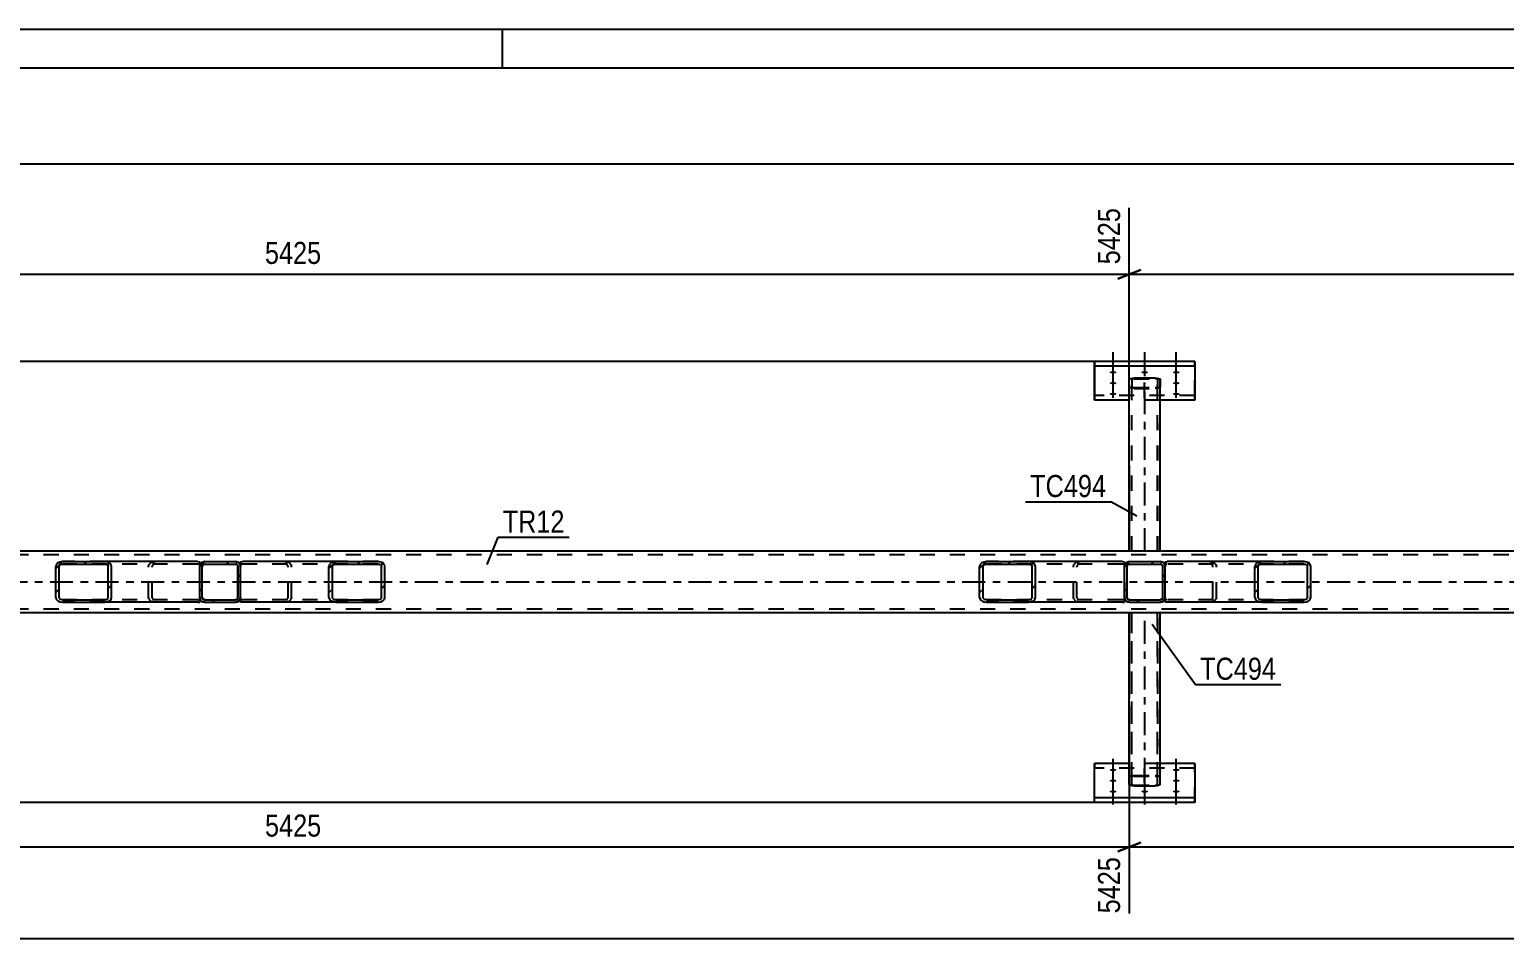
# Model space of a CAD drawing. Header units: millimetres. Extents: x -75 to 766, y -422 to 172.
# Drawn here: x 74.3 to 265.7, y 53.6 to 171.6 of the extents above; entities that cross this region are included whole.
import ezdxf

# ---------------------------------------------------------------- set-up
doc = ezdxf.new("R2010")
doc.units = ezdxf.units.MM
doc.linetypes.add('DXK_LINE_DOT2', pattern=[3.9198, 1.9599, -1.9599])
doc.linetypes.add('DXK_LINE_DOT3', pattern=[5.9187, 2.979, -0.9799, 0.9799, -0.9799])
doc.styles.add('Arial Narrow', font='ARIALN.TTF', dxfattribs={"height": 0.2})

# ---------------------------------------------------------------- blocks, each defined once
blk = doc.blocks.new('Unknown-386048478-15116')
at = {"color": 5, "linetype": 'Continuous'}
for p, q in [((765.64, 171.6), (-75.36, 171.6)), ((135.64, 166.6), (135.64, 171.6)), ((760.64, 166.6), (-70.36, 166.6))]:
    blk.add_line(p, q, dxfattribs=at)
blk = doc.blocks.new('Part-386048478-47677 - 47674')
at = {"linetype": 'Continuous'}
h = blk.add_hatch(dxfattribs=at)
h.set_pattern_fill('', scale=0.7, style=0, pattern_type=0)
h.set_pattern_definition([(45, (114.0165, 102.5532), (-1.57154, 1.57154), [])])
h.paths.add_polyline_path([(119.51, 102.55), (114.02, 102.55), (113.68, 102.5), (113.39, 102.37), (113.2, 102.16), (113.14, 101.91), (113.14, 97.91), (113.2, 97.67), (113.39, 97.46), (113.68, 97.32), (114.02, 97.27), (119.51, 97.27), (119.85, 97.32), (120.14, 97.46), (120.33, 97.67), (120.39, 97.91), (120.39, 101.91), (120.33, 102.16), (120.14, 102.37), (119.85, 102.5)])
h.paths.add_polyline_path([(119.82, 102.14), (119.92, 102.04), (119.95, 101.91), (119.95, 97.91), (119.92, 97.79), (119.82, 97.69), (119.68, 97.62), (119.51, 97.59), (114.02, 97.59), (113.85, 97.62), (113.71, 97.69), (113.61, 97.79), (113.58, 97.91), (113.58, 101.91), (113.61, 102.04), (113.71, 102.14), (113.85, 102.21), (114.02, 102.23), (119.51, 102.23), (119.68, 102.21)])
at = {"color": 2, "linetype": 'Continuous'}
for p, q in [((101.65, 102.52), (101.9, 102.55)), ((101.65, 102.5), (101.65, 102.52)), ((101.65, 102.37), (101.65, 102.5)), ((101.65, 102.37), (101.65, 102.17)), ((101.65, 102.16), (101.65, 102.37)), ((101.65, 102.17), (101.65, 102.14)), ((101.65, 102.16), (101.65, 101.98)), ((101.65, 102.14), (101.65, 102.04)), ((101.65, 102.04), (101.65, 101.98)), ((114.02, 102.55), (101.9, 102.55)), ((113.2, 102.16), (113.14, 101.91)), ((113.14, 97.91), (113.14, 101.91)), ((113.58, 101.91), (113.61, 102.04)), ((113.58, 97.91), (113.58, 101.91)), ((114.02, 102.55), (113.68, 102.5)), ((113.85, 102.21), (114.02, 102.23)), ((114.02, 102.55), (119.51, 102.55)), ((114.02, 102.23), (119.51, 102.23)), ((119.85, 102.5), (119.51, 102.55)), ((119.51, 102.23), (119.68, 102.21)), ((119.92, 102.04), (119.95, 101.91)), ((119.95, 97.91), (119.95, 101.91)), ((120.39, 101.91), (120.33, 102.16)), ((120.39, 97.91), (120.39, 101.91)), ((101.65, 97.67), (101.65, 97.85)), ((101.65, 97.79), (101.65, 97.84)), ((101.65, 97.79), (101.65, 97.69)), ((101.65, 97.69), (101.65, 97.66)), ((101.65, 97.46), (101.65, 97.67)), ((101.65, 97.46), (101.65, 97.66)), ((113.14, 97.91), (113.2, 97.67)), ((113.61, 97.79), (113.58, 97.91)), ((114.02, 97.59), (113.85, 97.62)), ((119.68, 97.62), (119.51, 97.59)), ((119.95, 97.91), (119.92, 97.79)), ((120.33, 97.67), (120.39, 97.91)), ((101.65, 97.32), (101.65, 97.46)), ((101.65, 97.31), (101.65, 97.32)), ((101.9, 97.27), (101.65, 97.31)), ((114.02, 97.27), (101.9, 97.27)), ((113.68, 97.32), (114.02, 97.27)), ((114.02, 97.59), (119.51, 97.59)), ((114.02, 97.27), (119.51, 97.27)), ((119.51, 97.27), (119.85, 97.32))]:
    blk.add_line(p, q, dxfattribs=at)
at = {"color": 7, "linetype": 'DXK_LINE_DOT2'}
for p, q in [((101.65, 102.52), (101.65, 102.37)), ((101.74, 102.21), (101.65, 102.17)), ((101.65, 101.98), (101.65, 101.91)), ((101.65, 101.98), (101.65, 101.91)), ((101.65, 97.91), (101.65, 101.91)), ((101.65, 97.91), (101.65, 101.91)), ((101.9, 102.23), (101.74, 102.21)), ((119.51, 102.23), (101.9, 102.23)), ((107.39, 102.55), (107.73, 102.5)), ((107.56, 102.21), (107.39, 102.23)), ((107.83, 101.91), (107.8, 102.04)), ((107.83, 97.91), (107.83, 101.91)), ((108.21, 102.16), (108.27, 101.91)), ((108.27, 97.91), (108.27, 101.91)), ((119.51, 102.55), (114.02, 102.55)), ((101.65, 97.84), (101.65, 97.91)), ((101.65, 97.85), (101.65, 97.91)), ((101.65, 97.66), (101.74, 97.62)), ((101.74, 97.62), (101.9, 97.59)), ((107.39, 97.59), (107.56, 97.62)), ((107.8, 97.79), (107.83, 97.91)), ((108.27, 97.91), (108.21, 97.67)), ((101.65, 97.31), (101.65, 97.46)), ((119.51, 97.59), (101.9, 97.59)), ((107.73, 97.32), (107.39, 97.27)), ((119.51, 97.27), (114.02, 97.27))]:
    blk.add_line(p, q, dxfattribs=at)
for centre, radius, start, end in [((107.46, 101.82), 0.401, 32.4104, 75.4453), ((107.53, 101.73), 0.802, 32.4104, 75.4453), ((107.46, 98.01), 0.401, 284.5547, 327.5896), ((107.53, 98.1), 0.802, 284.5547, 327.5896)]:
    blk.add_arc(centre, radius, start, end, dxfattribs=at)
at = {"color": 2, "linetype": 'Continuous'}
for centre, radius, start, end in [((113.88, 101.73), 0.803, 104.5326, 147.5549), ((113.95, 101.82), 0.401, 104.5326, 147.5549), ((119.58, 101.82), 0.401, 32.4451, 75.4674), ((119.65, 101.73), 0.803, 32.4451, 75.4674), ((113.88, 98.1), 0.803, 212.4451, 255.4674), ((113.95, 98.01), 0.401, 212.4451, 255.4674), ((119.58, 98.01), 0.401, 284.5326, 327.5549), ((119.65, 98.1), 0.803, 284.5326, 327.5549)]:
    blk.add_arc(centre, radius, start, end, dxfattribs=at)
blk = doc.blocks.new('Part-386048478-47675 - 47674')
at = {"linetype": 'Continuous'}
h = blk.add_hatch(dxfattribs=at)
h.set_pattern_fill('', scale=0.7, style=0, pattern_type=0)
h.set_pattern_definition([(45, (78.5707, 102.5532), (-1.57154, 1.57154), [])])
h.paths.add_polyline_path([(84.06, 102.55), (78.57, 102.55), (78.23, 102.5), (77.95, 102.37), (77.76, 102.16), (77.69, 101.91), (77.69, 97.91), (77.76, 97.67), (77.95, 97.46), (78.23, 97.32), (78.57, 97.27), (84.06, 97.27), (84.39, 97.32), (84.68, 97.46), (84.87, 97.67), (84.93, 97.91), (84.93, 101.91), (84.87, 102.16), (84.68, 102.37), (84.39, 102.5)])
h.paths.add_polyline_path([(84.37, 102.14), (84.46, 102.04), (84.49, 101.91), (84.49, 97.91), (84.46, 97.79), (84.37, 97.69), (84.22, 97.62), (84.06, 97.59), (78.57, 97.59), (78.4, 97.62), (78.26, 97.69), (78.17, 97.79), (78.13, 97.91), (78.13, 101.91), (78.17, 102.04), (78.26, 102.14), (78.4, 102.21), (78.57, 102.23), (84.06, 102.23), (84.22, 102.21)])
at = {"color": 2, "linetype": 'Continuous'}
for p, q in [((77.76, 102.16), (77.69, 101.91)), ((77.69, 97.91), (77.69, 101.91)), ((78.13, 101.91), (78.17, 102.04)), ((78.13, 97.91), (78.13, 101.91)), ((78.57, 102.55), (78.23, 102.5)), ((78.4, 102.21), (78.57, 102.23)), ((78.57, 102.55), (84.06, 102.55)), ((78.57, 102.23), (84.06, 102.23)), ((96.11, 102.55), (84.06, 102.55)), ((84.39, 102.5), (84.06, 102.55)), ((84.06, 102.23), (84.22, 102.21)), ((84.46, 102.04), (84.49, 101.91)), ((84.49, 97.91), (84.49, 101.91)), ((84.93, 101.91), (84.87, 102.16)), ((84.93, 97.91), (84.93, 101.91)), ((96.11, 102.55), (96.37, 102.52)), ((96.37, 102.52), (96.37, 102.5)), ((96.37, 102.5), (96.37, 102.37)), ((96.37, 102.37), (96.37, 102.16)), ((96.37, 102.16), (96.37, 101.91)), ((96.37, 97.91), (96.37, 101.91)), ((77.69, 97.91), (77.76, 97.67)), ((78.17, 97.79), (78.13, 97.91)), ((78.57, 97.59), (78.4, 97.62)), ((84.22, 97.62), (84.06, 97.59)), ((84.49, 97.91), (84.46, 97.79)), ((84.87, 97.67), (84.93, 97.91)), ((96.37, 97.91), (96.37, 97.67)), ((96.37, 97.67), (96.37, 97.46)), ((78.23, 97.32), (78.57, 97.27)), ((78.57, 97.59), (84.06, 97.59)), ((78.57, 97.27), (84.06, 97.27)), ((84.06, 97.27), (84.39, 97.32)), ((96.11, 97.27), (84.06, 97.27)), ((96.11, 97.27), (96.37, 97.31)), ((96.37, 97.46), (96.37, 97.32)), ((96.37, 97.32), (96.37, 97.31))]:
    blk.add_line(p, q, dxfattribs=at)
at = {"color": 7, "linetype": 'DXK_LINE_DOT2'}
for p, q in [((84.06, 102.55), (78.57, 102.55)), ((96.11, 102.23), (78.57, 102.23)), ((89.74, 101.91), (89.81, 102.16)), ((89.74, 97.91), (89.74, 101.91)), ((90.21, 102.04), (90.18, 101.91)), ((90.18, 97.91), (90.18, 101.91)), ((90.28, 102.5), (90.62, 102.55)), ((90.62, 102.23), (90.45, 102.21)), ((96.28, 102.21), (96.11, 102.23)), ((96.37, 102.17), (96.28, 102.21)), ((96.37, 102.52), (96.37, 102.17)), ((96.37, 102.16), (96.37, 102.17)), ((96.37, 102.14), (96.37, 102.16)), ((96.37, 102.04), (96.37, 102.14)), ((96.37, 101.91), (96.37, 102.04)), ((96.37, 97.91), (96.37, 101.91)), ((89.81, 97.67), (89.74, 97.91)), ((90.18, 97.91), (90.21, 97.79)), ((90.45, 97.62), (90.62, 97.59)), ((96.11, 97.59), (96.28, 97.62)), ((96.28, 97.62), (96.37, 97.66)), ((96.37, 97.79), (96.37, 97.91)), ((96.37, 97.69), (96.37, 97.79)), ((96.37, 97.66), (96.37, 97.69)), ((96.37, 97.31), (96.37, 97.66)), ((96.11, 97.59), (78.57, 97.59)), ((84.06, 97.27), (78.57, 97.27)), ((90.62, 97.27), (90.28, 97.32))]:
    blk.add_line(p, q, dxfattribs=at)
at = {"color": 2, "linetype": 'Continuous'}
for centre, radius, start, end in [((78.44, 101.73), 0.801, 104.5769, 147.6241), ((78.5, 101.82), 0.401, 104.5769, 147.6241), ((84.12, 101.82), 0.401, 32.3759, 75.4231), ((84.19, 101.73), 0.801, 32.3759, 75.4231), ((78.44, 98.1), 0.801, 212.3759, 255.4231), ((78.5, 98.01), 0.401, 212.3759, 255.4231), ((84.12, 98.01), 0.401, 284.5769, 327.6241), ((84.19, 98.1), 0.801, 284.5769, 327.6241)]:
    blk.add_arc(centre, radius, start, end, dxfattribs=at)
at = {"color": 7, "linetype": 'DXK_LINE_DOT2'}
for centre, radius, start, end in [((90.48, 101.73), 0.802, 104.5548, 147.5896), ((90.55, 101.82), 0.401, 104.5548, 147.5896), ((90.48, 98.1), 0.802, 212.4104, 255.4452), ((90.55, 98.01), 0.401, 212.4104, 255.4452)]:
    blk.add_arc(centre, radius, start, end, dxfattribs=at)
blk = doc.blocks.new('Part-386048478-47676 - 47674')
at = {"linetype": 'Continuous'}
h = blk.add_hatch(dxfattribs=at)
h.set_pattern_fill('', scale=0.7, style=0, pattern_type=0)
h.set_pattern_definition([(45, (198.4462, 102.5532), (-1.57154, 1.57154), [])])
h.paths.add_polyline_path([(203.93, 102.55), (198.45, 102.55), (198.11, 102.5), (197.83, 102.37), (197.64, 102.16), (197.57, 101.91), (197.57, 97.91), (197.64, 97.67), (197.83, 97.46), (198.11, 97.32), (198.45, 97.27), (203.93, 97.27), (204.27, 97.32), (204.55, 97.46), (204.74, 97.67), (204.81, 97.91), (204.81, 101.91), (204.74, 102.16), (204.55, 102.37), (204.27, 102.5)])
h.paths.add_polyline_path([(204.24, 102.14), (204.34, 102.04), (204.37, 101.91), (204.37, 97.91), (204.34, 97.79), (204.24, 97.69), (204.1, 97.62), (203.93, 97.59), (198.45, 97.59), (198.28, 97.62), (198.14, 97.69), (198.04, 97.79), (198.01, 97.91), (198.01, 101.91), (198.04, 102.04), (198.14, 102.14), (198.28, 102.21), (198.45, 102.23), (203.93, 102.23), (204.1, 102.21)])
at = {"color": 2, "linetype": 'Continuous'}
for p, q in [((197.64, 102.16), (197.57, 101.91)), ((197.57, 97.91), (197.57, 101.91)), ((198.01, 101.91), (198.04, 102.04)), ((198.01, 97.91), (198.01, 101.91)), ((198.45, 102.55), (198.11, 102.5)), ((198.28, 102.21), (198.45, 102.23)), ((198.45, 102.55), (203.93, 102.55)), ((198.45, 102.23), (203.93, 102.23)), ((216.11, 102.55), (203.93, 102.55)), ((204.27, 102.5), (203.93, 102.55)), ((203.93, 102.23), (204.1, 102.21)), ((204.34, 102.04), (204.37, 101.91)), ((204.37, 97.91), (204.37, 101.91)), ((204.81, 101.91), (204.74, 102.16)), ((204.81, 97.91), (204.81, 101.91)), ((216.11, 102.55), (216.37, 102.52)), ((216.37, 102.52), (216.37, 102.5)), ((216.37, 102.5), (216.37, 102.37)), ((216.37, 102.37), (216.37, 102.16)), ((216.37, 102.16), (216.37, 101.91)), ((216.37, 97.91), (216.37, 101.91)), ((197.57, 97.91), (197.64, 97.67)), ((198.04, 97.79), (198.01, 97.91)), ((198.45, 97.59), (198.28, 97.62)), ((204.1, 97.62), (203.93, 97.59)), ((204.37, 97.91), (204.34, 97.79)), ((204.74, 97.67), (204.81, 97.91)), ((216.37, 97.91), (216.37, 97.67)), ((216.37, 97.67), (216.37, 97.46)), ((198.11, 97.32), (198.45, 97.27)), ((198.45, 97.59), (203.93, 97.59)), ((198.45, 97.27), (203.93, 97.27)), ((203.93, 97.27), (204.27, 97.32)), ((216.11, 97.27), (203.93, 97.27)), ((216.11, 97.27), (216.37, 97.31)), ((216.37, 97.46), (216.37, 97.32)), ((216.37, 97.32), (216.37, 97.31))]:
    blk.add_line(p, q, dxfattribs=at)
at = {"color": 7, "linetype": 'DXK_LINE_DOT2'}
for p, q in [((203.93, 102.55), (198.45, 102.55)), ((216.11, 102.23), (198.45, 102.23)), ((209.74, 101.91), (209.81, 102.16)), ((209.74, 97.91), (209.74, 101.91)), ((210.21, 102.04), (210.18, 101.91)), ((210.18, 97.91), (210.18, 101.91)), ((210.28, 102.5), (210.62, 102.55)), ((210.62, 102.23), (210.45, 102.21)), ((216.28, 102.21), (216.11, 102.23)), ((216.37, 102.17), (216.28, 102.21)), ((216.37, 102.52), (216.37, 102.17)), ((216.37, 102.16), (216.37, 102.17)), ((216.37, 102.14), (216.37, 102.16)), ((216.37, 102.04), (216.37, 102.14)), ((216.37, 101.91), (216.37, 102.04)), ((216.37, 97.91), (216.37, 101.91)), ((209.81, 97.67), (209.74, 97.91)), ((210.18, 97.91), (210.21, 97.79)), ((210.45, 97.62), (210.62, 97.59)), ((216.11, 97.59), (216.28, 97.62)), ((216.28, 97.62), (216.37, 97.66)), ((216.37, 97.79), (216.37, 97.91)), ((216.37, 97.69), (216.37, 97.79)), ((216.37, 97.66), (216.37, 97.69)), ((216.37, 97.31), (216.37, 97.66)), ((216.11, 97.59), (198.45, 97.59)), ((203.93, 97.27), (198.45, 97.27)), ((210.62, 97.27), (210.28, 97.32))]:
    blk.add_line(p, q, dxfattribs=at)
at = {"color": 2, "linetype": 'Continuous'}
for centre, radius, start, end in [((198.31, 101.73), 0.801, 104.5768, 147.6241), ((198.38, 101.82), 0.401, 104.5768, 147.6241), ((204, 101.82), 0.401, 32.3759, 75.4232), ((204.07, 101.73), 0.801, 32.3759, 75.4232), ((198.31, 98.1), 0.801, 212.3759, 255.4232), ((198.38, 98.01), 0.401, 212.3759, 255.4232), ((204, 98.01), 0.401, 284.5768, 327.6241), ((204.07, 98.1), 0.801, 284.5768, 327.6241)]:
    blk.add_arc(centre, radius, start, end, dxfattribs=at)
at = {"color": 7, "linetype": 'DXK_LINE_DOT2'}
for centre, radius, start, end in [((210.48, 101.73), 0.802, 104.5547, 147.5896), ((210.55, 101.82), 0.401, 104.5547, 147.5896), ((210.48, 98.1), 0.802, 212.4104, 255.4453), ((210.55, 98.01), 0.401, 212.4104, 255.4453)]:
    blk.add_arc(centre, radius, start, end, dxfattribs=at)
blk = doc.blocks.new('Part-386048478-47679 - 47674')
at = {"linetype": 'Continuous'}
h = blk.add_hatch(dxfattribs=at)
h.set_pattern_fill('', scale=0.7, style=0, pattern_type=0)
h.set_pattern_definition([(45, (234.1694, 102.5532), (-1.57154, 1.57154), [])])
h.paths.add_polyline_path([(239.67, 102.55), (234.17, 102.55), (233.83, 102.5), (233.55, 102.37), (233.36, 102.16), (233.29, 101.91), (233.29, 97.91), (233.36, 97.67), (233.55, 97.46), (233.83, 97.32), (234.17, 97.27), (239.67, 97.27), (240.01, 97.32), (240.29, 97.46), (240.48, 97.67), (240.55, 97.91), (240.55, 101.91), (240.48, 102.16), (240.29, 102.37), (240.01, 102.5)])
h.paths.add_polyline_path([(239.98, 102.14), (240.08, 102.04), (240.11, 101.91), (240.11, 97.91), (240.08, 97.79), (239.98, 97.69), (239.84, 97.62), (239.67, 97.59), (234.17, 97.59), (234, 97.62), (233.86, 97.69), (233.76, 97.79), (233.73, 97.91), (233.73, 101.91), (233.76, 102.04), (233.86, 102.14), (234, 102.21), (234.17, 102.23), (239.67, 102.23), (239.84, 102.21)])
at = {"color": 2, "linetype": 'Continuous'}
for p, q in [((221.65, 102.51), (221.91, 102.55)), ((221.65, 102.5), (221.65, 102.51)), ((221.65, 102.37), (221.65, 102.5)), ((221.65, 102.37), (221.65, 102.16)), ((221.65, 102.16), (221.65, 102.37)), ((221.65, 102.16), (221.65, 101.98)), ((221.65, 102.16), (221.65, 102.14)), ((221.65, 102.14), (221.65, 102.04)), ((221.65, 102.04), (221.65, 101.98)), ((234.17, 102.55), (221.91, 102.55)), ((233.36, 102.16), (233.29, 101.91)), ((233.29, 97.91), (233.29, 101.91)), ((233.73, 101.91), (233.76, 102.04)), ((233.73, 97.91), (233.73, 101.91)), ((234.17, 102.55), (233.83, 102.5)), ((234, 102.21), (234.17, 102.23)), ((234.17, 102.55), (239.67, 102.55)), ((234.17, 102.23), (239.67, 102.23)), ((240.01, 102.5), (239.67, 102.55)), ((239.67, 102.23), (239.84, 102.21)), ((240.08, 102.04), (240.11, 101.91)), ((240.11, 97.91), (240.11, 101.91)), ((240.55, 101.91), (240.48, 102.16)), ((240.55, 97.91), (240.55, 101.91)), ((221.65, 97.79), (221.65, 97.84)), ((221.65, 97.67), (221.65, 97.84)), ((221.65, 97.79), (221.65, 97.69)), ((221.65, 97.69), (221.65, 97.66)), ((221.65, 97.46), (221.65, 97.67)), ((221.65, 97.46), (221.65, 97.66)), ((233.29, 97.91), (233.36, 97.67)), ((233.76, 97.79), (233.73, 97.91)), ((234.17, 97.59), (234, 97.62)), ((239.84, 97.62), (239.67, 97.59)), ((240.11, 97.91), (240.08, 97.79)), ((240.48, 97.67), (240.55, 97.91)), ((221.65, 97.32), (221.65, 97.46)), ((221.65, 97.31), (221.65, 97.32)), ((221.91, 97.27), (221.65, 97.31)), ((234.17, 97.27), (221.91, 97.27)), ((233.83, 97.32), (234.17, 97.27)), ((234.17, 97.59), (239.67, 97.59)), ((234.17, 97.27), (239.67, 97.27)), ((239.67, 97.27), (240.01, 97.32))]:
    blk.add_line(p, q, dxfattribs=at)
at = {"color": 7, "linetype": 'DXK_LINE_DOT2'}
for p, q in [((221.65, 102.51), (221.65, 102.37)), ((221.74, 102.21), (221.65, 102.16)), ((221.65, 101.98), (221.65, 101.91)), ((221.65, 101.98), (221.65, 101.91)), ((221.65, 97.91), (221.65, 101.91)), ((221.65, 97.91), (221.65, 101.91)), ((221.91, 102.23), (221.74, 102.21)), ((239.67, 102.23), (221.91, 102.23)), ((227.41, 102.55), (227.74, 102.5)), ((227.57, 102.21), (227.41, 102.23)), ((227.85, 101.91), (227.81, 102.04)), ((227.85, 97.91), (227.85, 101.91)), ((228.22, 102.16), (228.29, 101.91)), ((228.29, 97.91), (228.29, 101.91)), ((239.67, 102.55), (234.17, 102.55)), ((221.65, 97.84), (221.65, 97.91)), ((221.65, 97.84), (221.65, 97.91)), ((221.65, 97.66), (221.74, 97.62)), ((221.74, 97.62), (221.91, 97.59)), ((227.41, 97.59), (227.57, 97.62)), ((227.81, 97.79), (227.85, 97.91)), ((228.29, 97.91), (228.22, 97.67)), ((221.65, 97.31), (221.65, 97.46)), ((239.67, 97.59), (221.91, 97.59)), ((227.74, 97.32), (227.41, 97.27)), ((239.67, 97.27), (234.17, 97.27))]:
    blk.add_line(p, q, dxfattribs=at)
for centre, radius, start, end in [((227.47, 101.82), 0.401, 32.4365, 75.4619), ((227.54, 101.73), 0.802, 32.4365, 75.4619), ((227.47, 98.01), 0.401, 284.5381, 327.5635), ((227.54, 98.1), 0.802, 284.5381, 327.5635)]:
    blk.add_arc(centre, radius, start, end, dxfattribs=at)
at = {"color": 2, "linetype": 'Continuous'}
for centre, radius, start, end in [((234.03, 101.73), 0.803, 104.5159, 147.5288), ((234.1, 101.82), 0.402, 104.5159, 147.5288), ((239.74, 101.82), 0.402, 32.4712, 75.4841), ((239.81, 101.73), 0.803, 32.4712, 75.4841), ((234.03, 98.1), 0.803, 212.4712, 255.4841), ((234.1, 98.01), 0.402, 212.4712, 255.4841), ((239.74, 98.01), 0.402, 284.5159, 327.5288), ((239.81, 98.1), 0.803, 284.5159, 327.5288)]:
    blk.add_arc(centre, radius, start, end, dxfattribs=at)
blk = doc.blocks.new('Part-386048478-47684 - 47674')
at = {"linetype": 'Continuous'}
h = blk.add_hatch(dxfattribs=at)
h.set_pattern_fill('', scale=0.7, style=0, pattern_type=0)
h.set_pattern_definition([(45, (97.0206, 102.5532), (-1.57154, 1.57154), [])])
h.paths.add_polyline_path([(101.02, 102.55), (97.02, 102.55), (96.78, 102.5), (96.57, 102.37), (96.43, 102.16), (96.38, 101.91), (96.38, 97.91), (96.43, 97.67), (96.57, 97.46), (96.78, 97.32), (97.02, 97.27), (101.02, 97.27), (101.27, 97.32), (101.47, 97.46), (101.61, 97.67), (101.66, 97.91), (101.66, 101.91), (101.61, 102.16), (101.47, 102.37), (101.27, 102.5)])
h.paths.add_polyline_path([(101.25, 102.14), (101.32, 102.04), (101.34, 101.91), (101.34, 97.91), (101.32, 97.79), (101.25, 97.69), (101.14, 97.62), (101.02, 97.59), (97.02, 97.59), (96.9, 97.62), (96.79, 97.69), (96.72, 97.79), (96.7, 97.91), (96.7, 101.91), (96.72, 102.04), (96.79, 102.14), (96.9, 102.21), (97.02, 102.23), (101.02, 102.23), (101.14, 102.21)])
at = {"color": 2, "linetype": 'Continuous'}
for p, q in [((96.37, 101.92), (96.42, 102.16)), ((96.37, 101.91), (96.38, 101.91)), ((96.43, 102.16), (96.38, 101.91)), ((96.38, 97.91), (96.38, 101.91)), ((96.7, 101.91), (96.72, 102.04)), ((96.7, 97.91), (96.7, 101.91)), ((96.76, 102.5), (97.01, 102.55)), ((97.02, 102.55), (96.78, 102.5)), ((96.9, 102.21), (97.02, 102.23)), ((97.01, 102.55), (97.02, 102.55)), ((97.02, 102.55), (97.01, 102.55)), ((97.02, 102.55), (101.02, 102.55)), ((97.02, 102.23), (101.02, 102.23)), ((101.13, 102.21), (101.01, 102.23)), ((101.27, 102.5), (101.02, 102.55)), ((101.02, 102.23), (101.14, 102.21)), ((101.33, 101.91), (101.3, 102.04)), ((101.32, 102.04), (101.34, 101.91)), ((101.33, 101.91), (101.34, 101.91)), ((101.33, 97.91), (101.33, 101.91)), ((101.34, 97.91), (101.34, 101.91)), ((101.66, 101.91), (101.61, 102.16)), ((101.66, 97.91), (101.66, 101.91)), ((96.37, 97.91), (96.38, 97.91)), ((96.42, 97.67), (96.37, 97.91)), ((96.38, 97.91), (96.43, 97.67)), ((96.72, 97.79), (96.7, 97.91)), ((97.02, 97.59), (96.9, 97.62)), ((101.01, 97.59), (101.13, 97.62)), ((101.14, 97.62), (101.02, 97.59)), ((101.3, 97.79), (101.33, 97.91)), ((101.34, 97.91), (101.32, 97.79)), ((101.33, 97.91), (101.34, 97.91)), ((101.61, 97.67), (101.66, 97.91)), ((97.01, 97.27), (96.76, 97.32)), ((96.78, 97.32), (97.02, 97.27)), ((97.01, 97.27), (97.02, 97.27)), ((97.02, 97.27), (97.01, 97.27)), ((97.02, 97.59), (101.02, 97.59)), ((97.02, 97.27), (101.02, 97.27)), ((101.02, 97.27), (101.27, 97.32))]:
    blk.add_line(p, q, dxfattribs=at)
at = {"color": 7, "linetype": 'DXK_LINE_DOT2'}
for p, q in [((96.37, 101.91), (96.37, 101.92)), ((96.37, 101.91), (96.37, 101.91)), ((96.37, 97.91), (96.37, 101.91)), ((96.71, 102.04), (96.69, 101.91)), ((96.69, 101.91), (96.7, 101.91)), ((96.69, 97.91), (96.69, 101.91)), ((97.01, 102.23), (96.88, 102.21)), ((97.01, 102.23), (97.02, 102.23)), ((97.01, 102.23), (101.01, 102.23)), ((97.02, 102.55), (101.02, 102.55)), ((101.01, 102.55), (101.25, 102.5)), ((101.01, 102.23), (101.02, 102.23)), ((101.6, 102.16), (101.65, 101.91)), ((101.65, 97.91), (101.65, 101.91)), ((101.65, 101.91), (101.66, 101.91)), ((96.37, 97.91), (96.37, 97.91)), ((96.37, 97.91), (96.37, 97.91)), ((96.69, 97.91), (96.7, 97.91)), ((96.69, 97.91), (96.71, 97.79)), ((96.88, 97.62), (97.01, 97.59)), ((101.65, 97.91), (101.6, 97.67)), ((101.65, 97.91), (101.66, 97.91)), ((97.01, 97.59), (97.02, 97.59)), ((97.01, 97.59), (101.01, 97.59)), ((97.02, 97.27), (101.02, 97.27)), ((101.01, 97.59), (101.02, 97.59)), ((101.25, 97.32), (101.01, 97.27))]:
    blk.add_line(p, q, dxfattribs=at)
at = {"color": 2, "linetype": 'Continuous'}
for centre, radius, start, end in [((97.01, 101.91), 0.64, 112.5, 157.5), ((97.02, 101.91), 0.64, 112.5, 157.5), ((97.02, 101.91), 0.32, 112.5, 157.5), ((101.01, 101.91), 0.32, 22.5, 67.5), ((101.02, 101.91), 0.32, 22.5, 67.5), ((101.02, 101.91), 0.64, 22.5, 67.5), ((97.01, 97.91), 0.64, 202.5, 247.5), ((97.02, 97.91), 0.64, 202.5, 247.5), ((97.02, 97.91), 0.32, 202.5, 247.5), ((101.01, 97.91), 0.32, 292.5, 337.5), ((101.02, 97.91), 0.32, 292.5, 337.5), ((101.02, 97.91), 0.64, 292.5, 337.5)]:
    blk.add_arc(centre, radius, start, end, dxfattribs=at)
at = {"color": 7, "linetype": 'DXK_LINE_DOT2'}
for centre, radius, start, end in [((97.01, 101.91), 0.32, 112.5, 157.5), ((101.01, 101.91), 0.64, 22.5, 67.5), ((97.01, 97.91), 0.32, 202.5, 247.5), ((101.01, 97.91), 0.64, 292.5, 337.5)]:
    blk.add_arc(centre, radius, start, end, dxfattribs=at)
blk = doc.blocks.new('Part-386048478-47689 - 47674')
at = {"linetype": 'Continuous'}
h = blk.add_hatch(dxfattribs=at)
h.set_pattern_fill('', scale=0.7, style=0, pattern_type=0)
h.set_pattern_definition([(45, (217.0209, 102.5532), (-1.57154, 1.57154), [])])
h.paths.add_polyline_path([(221.02, 102.55), (217.02, 102.55), (216.78, 102.5), (216.57, 102.37), (216.43, 102.16), (216.38, 101.91), (216.38, 97.91), (216.43, 97.67), (216.57, 97.46), (216.78, 97.32), (217.02, 97.27), (221.02, 97.27), (221.27, 97.32), (221.47, 97.46), (221.61, 97.67), (221.66, 97.91), (221.66, 101.91), (221.61, 102.16), (221.47, 102.37), (221.27, 102.5)])
h.paths.add_polyline_path([(221.25, 102.14), (221.32, 102.04), (221.34, 101.91), (221.34, 97.91), (221.32, 97.79), (221.25, 97.69), (221.14, 97.62), (221.02, 97.59), (217.02, 97.59), (216.9, 97.62), (216.79, 97.69), (216.73, 97.79), (216.7, 97.91), (216.7, 101.91), (216.73, 102.04), (216.79, 102.14), (216.9, 102.21), (217.02, 102.23), (221.02, 102.23), (221.14, 102.21)])
at = {"color": 2, "linetype": 'Continuous'}
for p, q in [((216.37, 101.92), (216.42, 102.16)), ((216.37, 101.91), (216.38, 101.91)), ((216.43, 102.16), (216.38, 101.91)), ((216.38, 97.91), (216.38, 101.91)), ((216.7, 101.91), (216.73, 102.04)), ((216.7, 97.91), (216.7, 101.91)), ((216.76, 102.5), (217.01, 102.55)), ((217.02, 102.55), (216.78, 102.5)), ((216.9, 102.21), (217.02, 102.23)), ((217.01, 102.55), (217.02, 102.55)), ((217.02, 102.55), (217.01, 102.55)), ((217.02, 102.55), (221.02, 102.55)), ((217.02, 102.23), (221.02, 102.23)), ((221.13, 102.21), (221.01, 102.23)), ((221.27, 102.5), (221.02, 102.55)), ((221.02, 102.23), (221.14, 102.21)), ((221.33, 101.91), (221.3, 102.04)), ((221.32, 102.04), (221.34, 101.91)), ((221.33, 101.91), (221.34, 101.91)), ((221.33, 97.91), (221.33, 101.91)), ((221.34, 97.91), (221.34, 101.91)), ((221.66, 101.91), (221.61, 102.16)), ((221.66, 97.91), (221.66, 101.91)), ((216.37, 97.91), (216.38, 97.91)), ((216.42, 97.67), (216.37, 97.91)), ((216.38, 97.91), (216.43, 97.67)), ((216.73, 97.79), (216.7, 97.91)), ((217.02, 97.59), (216.9, 97.62)), ((221.01, 97.59), (221.13, 97.62)), ((221.14, 97.62), (221.02, 97.59)), ((221.3, 97.79), (221.33, 97.91)), ((221.34, 97.91), (221.32, 97.79)), ((221.33, 97.91), (221.34, 97.91)), ((221.61, 97.67), (221.66, 97.91)), ((217.01, 97.27), (216.76, 97.32)), ((216.78, 97.32), (217.02, 97.27)), ((217.01, 97.27), (217.02, 97.27)), ((217.02, 97.27), (217.01, 97.27)), ((217.02, 97.59), (221.02, 97.59)), ((217.02, 97.27), (221.02, 97.27)), ((221.02, 97.27), (221.27, 97.32))]:
    blk.add_line(p, q, dxfattribs=at)
at = {"color": 7, "linetype": 'DXK_LINE_DOT2'}
for p, q in [((216.37, 101.91), (216.37, 101.92)), ((216.37, 101.91), (216.37, 101.91)), ((216.37, 97.91), (216.37, 101.91)), ((216.71, 102.04), (216.69, 101.91)), ((216.69, 101.91), (216.7, 101.91)), ((216.69, 97.91), (216.69, 101.91)), ((217.01, 102.23), (216.88, 102.21)), ((217.01, 102.23), (217.02, 102.23)), ((217.01, 102.23), (221.01, 102.23)), ((217.02, 102.55), (221.02, 102.55)), ((221.01, 102.55), (221.25, 102.5)), ((221.01, 102.23), (221.02, 102.23)), ((221.6, 102.16), (221.65, 101.91)), ((221.65, 97.91), (221.65, 101.91)), ((221.65, 101.91), (221.66, 101.91)), ((216.37, 97.91), (216.37, 97.91)), ((216.37, 97.91), (216.37, 97.91)), ((216.69, 97.91), (216.7, 97.91)), ((216.69, 97.91), (216.71, 97.79)), ((216.88, 97.62), (217.01, 97.59)), ((221.65, 97.91), (221.6, 97.67)), ((221.65, 97.91), (221.66, 97.91)), ((217.01, 97.59), (217.02, 97.59)), ((217.01, 97.59), (221.01, 97.59)), ((217.02, 97.27), (221.02, 97.27)), ((221.01, 97.59), (221.02, 97.59)), ((221.25, 97.32), (221.01, 97.27))]:
    blk.add_line(p, q, dxfattribs=at)
at = {"color": 2, "linetype": 'Continuous'}
for centre, radius, start, end in [((217.01, 101.91), 0.64, 112.5, 157.5), ((217.02, 101.91), 0.64, 112.5, 157.5), ((217.02, 101.91), 0.32, 112.5, 157.5), ((221.01, 101.91), 0.32, 22.5, 67.5), ((221.02, 101.91), 0.32, 22.5, 67.5), ((221.02, 101.91), 0.64, 22.5, 67.5), ((217.01, 97.91), 0.64, 202.5, 247.5), ((217.02, 97.91), 0.64, 202.5, 247.5), ((217.02, 97.91), 0.32, 202.5, 247.5), ((221.01, 97.91), 0.32, 292.5, 337.5), ((221.02, 97.91), 0.32, 292.5, 337.5), ((221.02, 97.91), 0.64, 292.5, 337.5)]:
    blk.add_arc(centre, radius, start, end, dxfattribs=at)
at = {"color": 7, "linetype": 'DXK_LINE_DOT2'}
for centre, radius, start, end in [((217.01, 101.91), 0.32, 112.5, 157.5), ((221.01, 101.91), 0.64, 22.5, 67.5), ((217.01, 97.91), 0.32, 202.5, 247.5), ((221.01, 97.91), 0.64, 292.5, 337.5)]:
    blk.add_arc(centre, radius, start, end, dxfattribs=at)
blk = doc.blocks.new('Part-386048478-47692 - 47674')
at = {"color": 2, "linetype": 'Continuous'}
for p, q in [((217.04, 126.26), (217.18, 126.33)), ((217.18, 126.33), (217.38, 126.37)), ((217.38, 126.37), (217.63, 126.39)), ((217.63, 126.39), (220.35, 126.39)), ((220.35, 126.39), (220.59, 126.37)), ((220.59, 126.37), (220.8, 126.33)), ((220.8, 126.33), (220.94, 126.26)), ((216.98, 125.24), (216.99, 126.17)), ((216.99, 103.91), (216.98, 125.24)), ((216.99, 126.17), (217.04, 126.26)), ((217, 103.91), (216.99, 126.17)), ((220.94, 126.26), (220.99, 126.17)), ((221, 103.91), (220.99, 126.17))]:
    blk.add_line(p, q, dxfattribs=at)
at = {"color": 7, "linetype": 'DXK_LINE_DOT2'}
for p, q in [((217.03, 125.16), (216.98, 125.24)), ((217.17, 125.09), (217.03, 125.16)), ((217.38, 125.04), (217.17, 125.09)), ((217.31, 126.17), (217.3, 125.24)), ((217.31, 103.91), (217.3, 125.24)), ((217.3, 125.24), (217.33, 125.2)), ((217.33, 126.21), (217.31, 126.17)), ((217.32, 103.91), (217.31, 126.17)), ((217.4, 126.25), (217.33, 126.21)), ((217.33, 125.2), (217.4, 125.16)), ((217.62, 125.02), (217.38, 125.04)), ((217.51, 126.27), (217.4, 126.25)), ((217.4, 125.16), (217.5, 125.14)), ((217.5, 125.14), (217.62, 125.13)), ((217.63, 126.28), (217.51, 126.27)), ((217.62, 125.13), (220.34, 125.13)), ((217.62, 125.02), (220.34, 125.02)), ((217.63, 126.28), (220.35, 126.28)), ((220.34, 125.13), (220.47, 125.14)), ((220.59, 125.04), (220.34, 125.02)), ((220.47, 126.27), (220.35, 126.28)), ((220.57, 126.25), (220.47, 126.27)), ((220.47, 125.14), (220.57, 125.16)), ((220.64, 126.21), (220.57, 126.25)), ((220.57, 125.16), (220.64, 125.2)), ((220.8, 125.09), (220.59, 125.04)), ((220.67, 126.17), (220.64, 126.21)), ((220.64, 125.2), (220.66, 125.24)), ((220.67, 126.17), (220.66, 125.24)), ((220.67, 103.91), (220.66, 125.24)), ((220.68, 103.91), (220.67, 126.17)), ((220.94, 125.16), (220.8, 125.09)), ((220.98, 125.24), (220.94, 125.16)), ((220.99, 126.17), (220.98, 125.24)), ((220.99, 103.91), (220.98, 125.24)), ((221, 103.91), (216.99, 103.91)), ((220.99, 103.91), (221, 103.91))]:
    blk.add_line(p, q, dxfattribs=at)
at = {"color": 7, "linetype": 'DXK_LINE_DOT3'}
blk.add_line((218.99, 103.91), (218.99, 125.71), dxfattribs=at)
blk = doc.blocks.new('Part-386048478-47710 - 47674')
at = {"color": 2, "linetype": 'Continuous'}
for p, q in [((216.98, 74.58), (216.99, 95.91)), ((216.99, 73.65), (217, 95.91)), ((220.99, 73.65), (221, 95.91)), ((216.99, 73.65), (216.98, 74.58)), ((217.04, 73.57), (216.99, 73.65)), ((217.18, 73.5), (217.04, 73.57)), ((217.38, 73.45), (217.18, 73.5)), ((217.63, 73.44), (217.38, 73.45)), ((217.63, 73.44), (220.35, 73.44)), ((220.59, 73.45), (220.35, 73.44)), ((220.8, 73.5), (220.59, 73.45)), ((220.94, 73.57), (220.8, 73.5)), ((220.99, 73.65), (220.94, 73.57))]:
    blk.add_line(p, q, dxfattribs=at)
at = {"color": 7, "linetype": 'DXK_LINE_DOT2'}
for p, q in [((221, 95.91), (216.99, 95.91)), ((217.3, 74.58), (217.31, 95.91)), ((217.31, 73.65), (217.32, 95.91)), ((220.66, 74.58), (220.67, 95.91)), ((220.67, 73.65), (220.68, 95.91)), ((220.98, 74.58), (220.99, 95.91)), ((221, 95.91), (220.99, 95.91)), ((216.98, 74.58), (217.03, 74.67)), ((217.03, 74.67), (217.17, 74.74)), ((217.17, 74.74), (217.38, 74.79)), ((217.4, 74.66), (217.33, 74.63)), ((217.38, 74.79), (217.62, 74.8)), ((217.5, 74.69), (217.4, 74.66)), ((217.62, 74.69), (217.5, 74.69)), ((217.62, 74.8), (220.34, 74.8)), ((217.62, 74.69), (220.34, 74.69)), ((220.34, 74.8), (220.59, 74.79)), ((220.34, 74.69), (220.35, 74.69)), ((220.35, 74.69), (220.47, 74.69)), ((220.47, 74.69), (220.57, 74.66)), ((220.57, 74.66), (220.59, 74.65)), ((220.59, 74.79), (220.8, 74.74)), ((220.59, 74.65), (220.64, 74.63)), ((220.8, 74.74), (220.94, 74.67)), ((220.94, 74.67), (220.98, 74.58)), ((217.33, 74.63), (217.3, 74.58)), ((217.31, 73.65), (217.3, 74.58)), ((217.31, 73.65), (217.33, 73.61)), ((217.33, 73.61), (217.4, 73.58)), ((217.4, 73.58), (217.51, 73.55)), ((217.51, 73.55), (217.63, 73.54)), ((217.63, 73.54), (220.35, 73.54)), ((220.35, 73.54), (220.47, 73.55)), ((220.47, 73.55), (220.57, 73.58)), ((220.57, 73.58), (220.64, 73.61)), ((220.66, 74.58), (220.64, 74.63)), ((220.64, 73.61), (220.67, 73.65)), ((220.67, 73.65), (220.66, 74.58)), ((220.99, 73.65), (220.98, 74.58))]:
    blk.add_line(p, q, dxfattribs=at)
at = {"color": 7, "linetype": 'DXK_LINE_DOT3'}
blk.add_line((218.99, 74.12), (218.99, 95.91), dxfattribs=at)
blk = doc.blocks.new('Part-386048478-47713 - 47674')
at = {"color": 2, "linetype": 'Continuous'}
for p, q in [((212.49, 128.53), (212.48, 124.09)), ((225.49, 128.53), (212.49, 128.53)), ((212.49, 127.93), (212.49, 128.53)), ((225.49, 128.53), (225.49, 127.93)), ((212.48, 123.48), (212.49, 127.93)), ((225.49, 127.93), (212.49, 127.93)), ((225.49, 127.93), (225.48, 123.48)), ((212.48, 124.09), (212.48, 123.48)), ((216.99, 123.48), (212.48, 123.48)), ((225.48, 123.48), (220.99, 123.48))]:
    blk.add_line(p, q, dxfattribs=at)
at = {"color": 7, "linetype": 'DXK_LINE_DOT2'}
for p, q in [((225.48, 124.09), (225.49, 128.53)), ((225.48, 124.09), (212.48, 124.09)), ((220.99, 123.48), (216.99, 123.48)), ((225.48, 123.48), (225.48, 124.09))]:
    blk.add_line(p, q, dxfattribs=at)
blk = doc.blocks.new('Part-386048478-47714 - 47674')
at = {"color": 2, "linetype": 'Continuous'}
for p, q in [((216.99, 76.34), (212.48, 76.34)), ((212.48, 76.34), (212.48, 75.74)), ((212.49, 71.9), (212.48, 76.34)), ((212.49, 71.29), (212.48, 75.74)), ((225.48, 76.34), (220.99, 76.34)), ((225.48, 76.34), (225.49, 71.9)), ((225.49, 71.9), (212.49, 71.9)), ((212.49, 71.29), (212.49, 71.9)), ((225.49, 71.29), (212.49, 71.29)), ((225.49, 71.9), (225.49, 71.29))]:
    blk.add_line(p, q, dxfattribs=at)
at = {"color": 7, "linetype": 'DXK_LINE_DOT2'}
for p, q in [((225.48, 75.74), (212.48, 75.74)), ((220.99, 76.34), (216.99, 76.34)), ((225.48, 75.74), (225.48, 76.34)), ((225.49, 71.29), (225.48, 75.74))]:
    blk.add_line(p, q, dxfattribs=at)
blk = doc.blocks.new('Bolt-386048478-47854 - 47674')
at = {"linetype": 'Continuous'}
for points in [[(214.89, 127.26), (214.98, 127.26), (215.07, 127.25), (215.15, 127.23), (215.22, 127.21), (215.27, 127.18), (215.31, 127.16), (215.33, 127.13), (215.33, 127.09), (215.31, 127.06), (215.27, 127.03), (215.22, 127.01), (215.15, 126.99), (215.07, 126.97), (214.98, 126.96), (214.89, 126.96), (214.8, 126.96), (214.71, 126.97), (214.63, 126.99), (214.56, 127.01), (214.51, 127.03), (214.47, 127.06), (214.45, 127.09), (214.45, 127.13), (214.47, 127.16), (214.51, 127.18), (214.56, 127.21), (214.63, 127.23), (214.71, 127.25), (214.8, 127.26)], [(218.99, 127.26), (219.08, 127.26), (219.17, 127.25), (219.25, 127.23), (219.32, 127.21), (219.37, 127.18), (219.41, 127.16), (219.43, 127.13), (219.43, 127.09), (219.41, 127.06), (219.37, 127.03), (219.32, 127.01), (219.25, 126.99), (219.17, 126.97), (219.08, 126.96), (218.99, 126.96), (218.9, 126.96), (218.81, 126.97), (218.73, 126.99), (218.66, 127.01), (218.61, 127.03), (218.57, 127.06), (218.55, 127.09), (218.55, 127.13), (218.57, 127.16), (218.61, 127.18), (218.66, 127.21), (218.73, 127.23), (218.81, 127.25), (218.9, 127.26)], [(223.09, 127.26), (223.18, 127.26), (223.27, 127.25), (223.35, 127.23), (223.42, 127.21), (223.47, 127.18), (223.51, 127.16), (223.53, 127.13), (223.53, 127.09), (223.51, 127.06), (223.47, 127.03), (223.42, 127.01), (223.35, 126.99), (223.27, 126.97), (223.18, 126.96), (223.09, 126.96), (223, 126.96), (222.91, 126.97), (222.83, 126.99), (222.76, 127.01), (222.71, 127.03), (222.67, 127.06), (222.65, 127.09), (222.65, 127.13), (222.67, 127.16), (222.71, 127.18), (222.76, 127.21), (222.83, 127.23), (222.91, 127.25), (223, 127.26)], [(214.88, 124.46), (214.97, 124.45), (215.06, 124.44), (215.14, 124.43), (215.21, 124.41), (215.26, 124.38), (215.3, 124.35), (215.32, 124.32), (215.32, 124.29), (215.3, 124.26), (215.26, 124.23), (215.21, 124.2), (215.14, 124.18), (215.06, 124.17), (214.97, 124.16), (214.88, 124.15), (214.79, 124.16), (214.7, 124.17), (214.62, 124.18), (214.55, 124.2), (214.5, 124.23), (214.46, 124.26), (214.44, 124.29), (214.44, 124.32), (214.46, 124.35), (214.5, 124.38), (214.55, 124.41), (214.62, 124.43), (214.7, 124.44), (214.79, 124.45)], [(214.89, 125.86), (214.98, 125.85), (215.07, 125.84), (215.14, 125.83), (215.21, 125.81), (215.27, 125.78), (215.3, 125.75), (215.32, 125.72), (215.32, 125.69), (215.3, 125.66), (215.27, 125.63), (215.21, 125.61), (215.14, 125.59), (215.07, 125.57), (214.98, 125.56), (214.89, 125.56), (214.79, 125.56), (214.71, 125.57), (214.63, 125.59), (214.56, 125.61), (214.51, 125.63), (214.47, 125.66), (214.45, 125.69), (214.45, 125.72), (214.47, 125.75), (214.51, 125.78), (214.56, 125.81), (214.63, 125.83), (214.71, 125.84), (214.79, 125.85)], [(223.08, 124.46), (223.17, 124.45), (223.26, 124.44), (223.34, 124.43), (223.41, 124.41), (223.46, 124.38), (223.5, 124.35), (223.52, 124.32), (223.52, 124.29), (223.5, 124.26), (223.46, 124.23), (223.41, 124.2), (223.34, 124.18), (223.26, 124.17), (223.17, 124.16), (223.08, 124.15), (222.99, 124.16), (222.9, 124.17), (222.82, 124.18), (222.75, 124.2), (222.7, 124.23), (222.66, 124.26), (222.64, 124.29), (222.64, 124.32), (222.66, 124.35), (222.7, 124.38), (222.75, 124.41), (222.82, 124.43), (222.9, 124.44), (222.99, 124.45)], [(223.09, 125.86), (223.18, 125.85), (223.27, 125.84), (223.34, 125.83), (223.41, 125.81), (223.47, 125.78), (223.5, 125.75), (223.52, 125.72), (223.52, 125.69), (223.5, 125.66), (223.47, 125.63), (223.41, 125.61), (223.34, 125.59), (223.27, 125.57), (223.18, 125.56), (223.09, 125.56), (222.99, 125.56), (222.91, 125.57), (222.83, 125.59), (222.76, 125.61), (222.71, 125.63), (222.67, 125.66), (222.65, 125.69), (222.65, 125.72), (222.67, 125.75), (222.71, 125.78), (222.76, 125.81), (222.83, 125.83), (222.91, 125.84), (222.99, 125.85)]]:
    blk.add_hatch(color=1, dxfattribs=at).paths.add_polyline_path(points)
at = {"color": 1, "linetype": 'Continuous'}
for p, q in [((214.89, 126.62), (214.89, 129.74)), ((214.89, 125.22), (214.89, 128.34)), ((218.99, 126.62), (218.99, 129.74)), ((223.09, 126.62), (223.09, 129.74)), ((223.09, 125.22), (223.09, 128.34)), ((214.88, 123.82), (214.88, 126.94)), ((223.08, 123.82), (223.08, 126.94))]:
    blk.add_line(p, q, dxfattribs=at)
at = {"color": 1, "linetype": 'DXK_LINE_DOT2'}
blk.add_line((218.98, 123.82), (218.98, 126.94), dxfattribs=at)
blk = doc.blocks.new('Bolt-386048478-47855 - 47674')
at = {"linetype": 'Continuous'}
for points in [[(214.88, 75.37), (214.79, 75.37), (214.7, 75.38), (214.62, 75.4), (214.55, 75.42), (214.5, 75.45), (214.46, 75.48), (214.44, 75.51), (214.44, 75.54), (214.46, 75.57), (214.5, 75.6), (214.55, 75.62), (214.62, 75.64), (214.7, 75.66), (214.79, 75.67), (214.88, 75.67), (214.97, 75.67), (215.06, 75.66), (215.14, 75.64), (215.21, 75.62), (215.26, 75.6), (215.3, 75.57), (215.32, 75.54), (215.32, 75.51), (215.3, 75.48), (215.26, 75.45), (215.21, 75.42), (215.14, 75.4), (215.06, 75.38), (214.97, 75.37)], [(223.08, 75.37), (222.99, 75.37), (222.9, 75.38), (222.82, 75.4), (222.75, 75.42), (222.7, 75.45), (222.66, 75.48), (222.64, 75.51), (222.64, 75.54), (222.66, 75.57), (222.7, 75.6), (222.75, 75.62), (222.82, 75.64), (222.9, 75.66), (222.99, 75.67), (223.08, 75.67), (223.17, 75.67), (223.26, 75.66), (223.34, 75.64), (223.41, 75.62), (223.46, 75.6), (223.5, 75.57), (223.52, 75.54), (223.52, 75.51), (223.5, 75.48), (223.46, 75.45), (223.41, 75.42), (223.34, 75.4), (223.26, 75.38), (223.17, 75.37)], [(214.89, 73.97), (214.79, 73.97), (214.71, 73.98), (214.63, 74), (214.56, 74.02), (214.51, 74.04), (214.47, 74.07), (214.45, 74.1), (214.45, 74.14), (214.47, 74.17), (214.51, 74.19), (214.56, 74.22), (214.63, 74.24), (214.71, 74.26), (214.79, 74.27), (214.89, 74.27), (214.98, 74.27), (215.07, 74.26), (215.14, 74.24), (215.21, 74.22), (215.27, 74.19), (215.3, 74.17), (215.32, 74.14), (215.32, 74.1), (215.3, 74.07), (215.27, 74.04), (215.21, 74.02), (215.14, 74), (215.07, 73.98), (214.98, 73.97)], [(214.89, 72.57), (214.8, 72.57), (214.71, 72.58), (214.63, 72.6), (214.56, 72.62), (214.51, 72.64), (214.47, 72.67), (214.45, 72.7), (214.45, 72.73), (214.47, 72.76), (214.51, 72.79), (214.56, 72.82), (214.63, 72.84), (214.71, 72.85), (214.8, 72.86), (214.89, 72.87), (214.98, 72.86), (215.07, 72.85), (215.15, 72.84), (215.22, 72.82), (215.27, 72.79), (215.31, 72.76), (215.33, 72.73), (215.33, 72.7), (215.31, 72.67), (215.27, 72.64), (215.22, 72.62), (215.15, 72.6), (215.07, 72.58), (214.98, 72.57)], [(218.99, 72.57), (218.9, 72.57), (218.81, 72.58), (218.73, 72.6), (218.66, 72.62), (218.61, 72.64), (218.57, 72.67), (218.55, 72.7), (218.55, 72.73), (218.57, 72.76), (218.61, 72.79), (218.66, 72.82), (218.73, 72.84), (218.81, 72.85), (218.9, 72.86), (218.99, 72.87), (219.08, 72.86), (219.17, 72.85), (219.25, 72.84), (219.32, 72.82), (219.37, 72.79), (219.41, 72.76), (219.43, 72.73), (219.43, 72.7), (219.41, 72.67), (219.37, 72.64), (219.32, 72.62), (219.25, 72.6), (219.17, 72.58), (219.08, 72.57)], [(223.09, 73.97), (222.99, 73.97), (222.91, 73.98), (222.83, 74), (222.76, 74.02), (222.71, 74.04), (222.67, 74.07), (222.65, 74.1), (222.65, 74.14), (222.67, 74.17), (222.71, 74.19), (222.76, 74.22), (222.83, 74.24), (222.91, 74.26), (222.99, 74.27), (223.09, 74.27), (223.18, 74.27), (223.27, 74.26), (223.34, 74.24), (223.41, 74.22), (223.47, 74.19), (223.5, 74.17), (223.52, 74.14), (223.52, 74.1), (223.5, 74.07), (223.47, 74.04), (223.41, 74.02), (223.34, 74), (223.27, 73.98), (223.18, 73.97)], [(223.09, 72.57), (223, 72.57), (222.91, 72.58), (222.83, 72.6), (222.76, 72.62), (222.71, 72.64), (222.67, 72.67), (222.65, 72.7), (222.65, 72.73), (222.67, 72.76), (222.71, 72.79), (222.76, 72.82), (222.83, 72.84), (222.91, 72.85), (223, 72.86), (223.09, 72.87), (223.18, 72.86), (223.27, 72.85), (223.35, 72.84), (223.42, 72.82), (223.47, 72.79), (223.51, 72.76), (223.53, 72.73), (223.53, 72.7), (223.51, 72.67), (223.47, 72.64), (223.42, 72.62), (223.35, 72.6), (223.27, 72.58), (223.18, 72.57)]]:
    blk.add_hatch(color=1, dxfattribs=at).paths.add_polyline_path(points)
at = {"color": 1, "linetype": 'Continuous'}
for p, q in [((214.88, 73.83), (214.88, 76.95)), ((223.08, 73.83), (223.08, 76.95)), ((214.89, 72.43), (214.89, 75.55)), ((223.09, 72.43), (223.09, 75.55)), ((214.89, 71.03), (214.89, 74.15)), ((218.99, 71.03), (218.99, 74.15)), ((223.09, 71.03), (223.09, 74.15))]:
    blk.add_line(p, q, dxfattribs=at)
at = {"color": 1, "linetype": 'DXK_LINE_DOT2'}
blk.add_line((218.98, 73.83), (218.98, 76.95), dxfattribs=at)
blk = doc.blocks.new('Part-386048478-47755 - 47674')
at = {"color": 7, "linetype": 'DXK_LINE_DOT2'}
for p, q in [((587.65, 103.43), (-0.01, 103.43)), ((587.65, 96.39), (-0.01, 96.39))]:
    blk.add_line(p, q, dxfattribs=at)
at = {"color": 2, "linetype": 'Continuous'}
for p, q in [((587.65, 103.91), (4.81, 103.91)), ((587.65, 95.91), (4.81, 95.91))]:
    blk.add_line(p, q, dxfattribs=at)
at = {"color": 7, "linetype": 'DXK_LINE_DOT3'}
blk.add_line((0, 99.91), (587.65, 99.91), dxfattribs=at)
blk = doc.blocks.new('StraightDimension-386048478-50428 - 47674')
at = {"color": 7, "linetype": 'Continuous'}
for p, q in [((216.99, 115.97), (216.99, 148.44)), ((-0.01, 139.83), (216.99, 139.83)), ((215.49, 139.23), (218.49, 140.43))]:
    blk.add_line(p, q, dxfattribs=at)
at = {"color": 0, "linetype": 'Continuous'}
blk.add_wipeout([(216.39, 149.04), (212.19, 149.04), (212.19, 140.53), (216.39, 140.53)], dxfattribs=at)
at = {"color": 0}
blk.add_wipeout([(112.75, 140.58), (112.75, 144.78), (104.23, 144.78), (104.23, 140.58)], dxfattribs=at)
at = {"color": 3, "linetype": 'Continuous', "style": 'Arial Narrow'}
blk.add_text('5425', height=2.863, rotation=90.0002, dxfattribs=at).set_placement((215.79, 141.13))
at = {"color": 3, "style": 'Arial Narrow'}
blk.add_text('5425', height=2.863, dxfattribs=at).set_placement((104.83, 141.18))
blk = doc.blocks.new('StraightDimension-386048478-60620 - 47674')
at = {"color": 7, "linetype": 'Continuous'}
for p, q in [((216.99, 83.78), (216.99, 56.91)), ((-0.01, 65.52), (216.99, 65.52)), ((215.49, 64.92), (218.49, 66.12))]:
    blk.add_line(p, q, dxfattribs=at)
at = {"color": 0}
blk.add_wipeout([(112.75, 66.27), (112.75, 70.47), (104.24, 70.47), (104.24, 66.27)], dxfattribs=at)
at = {"color": 0, "linetype": 'Continuous'}
blk.add_wipeout([(216.39, 64.82), (212.19, 64.82), (212.19, 56.31), (216.39, 56.31)], dxfattribs=at)
at = {"color": 3, "style": 'Arial Narrow'}
blk.add_text('5425', height=2.863, dxfattribs=at).set_placement((104.84, 66.87))
at = {"color": 3, "linetype": 'Continuous', "style": 'Arial Narrow'}
blk.add_text('5425', height=2.863, rotation=90.0002, dxfattribs=at).set_placement((215.79, 56.91))
blk = doc.blocks.new('StraightDimension-386048478-50427 - 47674')
at = {"color": 7, "linetype": 'Continuous'}
for p, q in [((216.99, 115.97), (216.99, 148.44)), ((218.49, 140.43), (215.49, 139.23)), ((216.99, 139.83), (456.99, 139.83))]:
    blk.add_line(p, q, dxfattribs=at)
blk = doc.blocks.new('StraightDimension-386048478-54163 - 47674')
at = {"color": 7, "linetype": 'Continuous'}
blk.add_line((-1.01, 53.65), (599.56, 53.65), dxfattribs=at)
blk = doc.blocks.new('StraightDimension-386048478-54169 - 47674')
at = {"color": 7, "linetype": 'Continuous'}
blk.add_line((0.01, 154.18), (598.55, 154.18), dxfattribs=at)
blk = doc.blocks.new('StraightDimension-386048478-56611 - 47674')
at = {"color": 7, "linetype": 'Continuous'}
for p, q in [((217.99, 128.53), (-29.25, 128.53)), ((217.99, 71.29), (-29.25, 71.29))]:
    blk.add_line(p, q, dxfattribs=at)
blk = doc.blocks.new('StraightDimension-386048478-60619 - 47674')
at = {"color": 7, "linetype": 'Continuous'}
for p, q in [((216.99, 83.78), (216.99, 56.91)), ((218.49, 66.12), (215.49, 64.92)), ((216.99, 65.52), (456.99, 65.52))]:
    blk.add_line(p, q, dxfattribs=at)
blk = doc.blocks.new('Mark-386048478-48273 - 47674')
at = {"color": 0}
blk.add_wipeout([(214, 110.93), (214, 113.93), (204.13, 113.93), (204.13, 110.93)], dxfattribs=at)
blk.add_wipeout([(214, 110.93), (214, 113.93), (204.13, 113.93), (204.13, 110.93)], dxfattribs=at)
at = {"color": 30, "linetype": 'Continuous'}
for p in [(203.53, 110.33), (217.97, 108.43)]:
    blk.add_line(p, (214.6, 110.33), dxfattribs=at)
at = {"color": 3, "style": 'Arial Narrow'}
blk.add_text('TC494', height=2.863, dxfattribs=at).set_placement((204.13, 110.93))
blk = doc.blocks.new('Mark-386048478-48288 - 47674')
at = {"color": 0}
blk.add_wipeout([(236.04, 87.22), (236.04, 90.22), (226.18, 90.22), (226.18, 87.22)], dxfattribs=at)
blk.add_wipeout([(236.04, 87.22), (236.04, 90.22), (226.18, 90.22), (226.18, 87.22)], dxfattribs=at)
at = {"color": 30, "linetype": 'Continuous'}
for p, q in [((219.98, 94.42), (225.58, 86.62)), ((225.58, 86.62), (236.64, 86.62))]:
    blk.add_line(p, q, dxfattribs=at)
at = {"color": 3, "style": 'Arial Narrow'}
blk.add_text('TC494', height=2.863, dxfattribs=at).set_placement((226.18, 87.22))
blk = doc.blocks.new('Mark-386048478-48297 - 47674')
at = {"color": 0}
blk.add_wipeout([(143.71, 106.32), (143.71, 109.32), (135.68, 109.32), (135.68, 106.32)], dxfattribs=at)
blk.add_wipeout([(143.71, 106.32), (143.71, 109.32), (135.68, 109.32), (135.68, 106.32)], dxfattribs=at)
at = {"color": 30, "linetype": 'Continuous'}
for p, q in [((133.67, 102.17), (135.08, 105.72)), ((135.08, 105.72), (144.31, 105.72))]:
    blk.add_line(p, q, dxfattribs=at)
at = {"color": 3, "style": 'Arial Narrow'}
blk.add_text('TR12', height=2.863, dxfattribs=at).set_placement((135.68, 106.32))

msp = doc.modelspace()

# ---------------------------------------------------------------- block references
for name in ['Unknown-386048478-15116', 'Part-386048478-47713 - 47674', 'Bolt-386048478-47854 - 47674', 'Part-386048478-47692 - 47674', 'Part-386048478-47755 - 47674', 'Part-386048478-47675 - 47674', 'Part-386048478-47684 - 47674', 'Part-386048478-47677 - 47674', 'Part-386048478-47676 - 47674', 'Part-386048478-47689 - 47674', 'Part-386048478-47679 - 47674', 'Part-386048478-47710 - 47674', 'Bolt-386048478-47855 - 47674', 'Part-386048478-47714 - 47674']:
    msp.add_blockref(name, (0, 0))

# ---------------------------------------------------------------- next in the draw order: block references
for name in ['StraightDimension-386048478-50428 - 47674', 'StraightDimension-386048478-60620 - 47674']:
    msp.add_blockref(name, (0, 0))

# ---------------------------------------------------------------- next in the draw order: block references
for name in ['StraightDimension-386048478-50427 - 47674', 'StraightDimension-386048478-54163 - 47674']:
    msp.add_blockref(name, (0, 0))

# ---------------------------------------------------------------- next in the draw order: block references
for name in ['StraightDimension-386048478-54169 - 47674', 'Mark-386048478-48288 - 47674']:
    msp.add_blockref(name, (0, 0))

# ---------------------------------------------------------------- next in the draw order: block references
msp.add_blockref('StraightDimension-386048478-56611 - 47674', (0, 0))

# ---------------------------------------------------------------- next in the draw order: block references
for name in ['Mark-386048478-48273 - 47674', 'Mark-386048478-48297 - 47674', 'StraightDimension-386048478-60619 - 47674']:
    msp.add_blockref(name, (0, 0))

doc.saveas('drawing.dxf')
